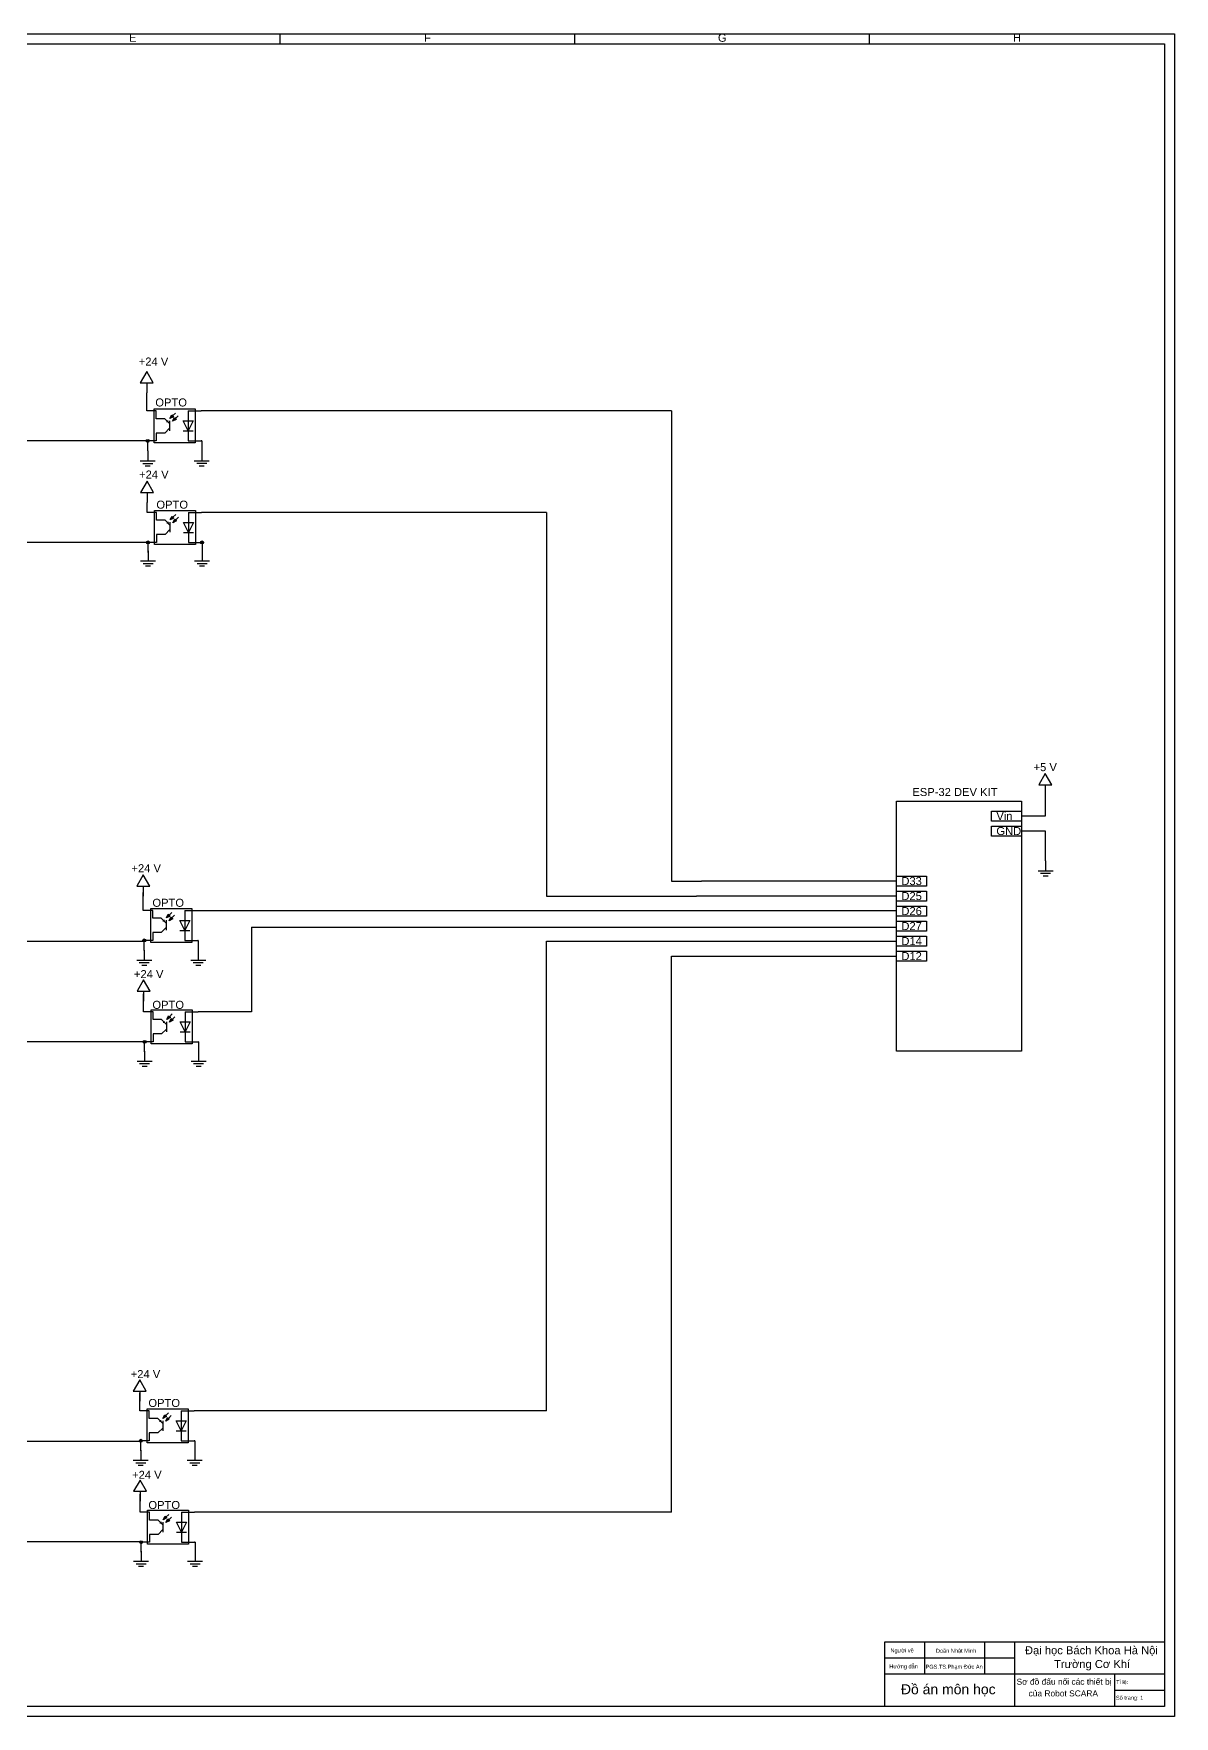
# Model space of a CAD drawing. Header units: millimetres. Extents: x 0 to 1189, y 0 to 841.
# Drawn here: x 619 to 1189, y 0 to 841 of the extents above; entities that cross this region are included whole.
import ezdxf
from ezdxf.enums import TextEntityAlignment as Align

# ---------------------------------------------------------------- set-up
doc = ezdxf.new("R2010")
doc.units = ezdxf.units.MM
doc.layers.add('SYMS', color=7, linetype='Continuous')
doc.layers.add('WIRES', color=7, linetype='Continuous')
doc.styles.get("Standard").update_dxf_attribs({"font": 'arial.ttf'})
doc.styles.add('WD_IEC', font='isocp2.shx')

# ---------------------------------------------------------------- blocks, each defined once
blk = doc.blocks.new('VDI1')
for p, q in [((0, -2.5), (-2.5, 2.5)), ((-2.5, 2.5), (2.5, 2.5)), ((0, 7.5), (0, -7.5)), ((2.5, 2.5), (0, -2.5)), ((-2.5, -2.5), (2.5, -2.5))]:
    blk.add_line(p, q)
at = {"style": 'WD_IEC'}
for tag, p in [('INST', (-5.5, 10.25)), ('LOC', (-5.5, 6.75)), ('TAG1', (-5.5, 3.25)), ('DESC2', (-5.5, -9.85)), ('DESC1', (-5.5, -6.35)), ('DESC3', (-5.5, -13.35))]:
    blk.add_attdef(tag, text='', height=2.5, dxfattribs=at).set_placement(p, align=Align.RIGHT)
at = {"style": 'WD_IEC', "flags": 9}
for tag, p in [('MFG', (-5.5, -0.25)), ('CAT', (-5.5, -2.75))]:
    blk.add_attdef(tag, text='', height=1.5, dxfattribs=at).set_placement(p, align=Align.RIGHT)
at = {"style": 'WD_IEC'}
blk.add_attdef('TERM01', text='', height=2, rotation=90, dxfattribs=at).set_placement((-1, 7.5), align=Align.RIGHT)
blk.add_attdef('TERM02', (-1, -7.5), '', height=2, rotation=90, dxfattribs=at)
at = {"style": 'WD_IEC', "flags": 1}
for tag, p, height in [('X2TERM01', (0, 7.5), 0.32), ('X8TERM02', (0, -7.5), 0.32), ('ASSYCODE', (1, -4), 1), ('WDBLKNAM', (1, -8.5), 1), ('FAMILY', (1, -5.5), 1), ('CATDESC', (1, -7), 1)]:
    blk.add_attdef(tag, p, '', height=height, dxfattribs=at)
blk = doc.blocks.new('VDV1B6')
for p, q in [((-5.3, 3.7), (-6.67, 5.06)), ((-4.85, 4.15), (-5.76, 3.24)), ((-5.76, 3.24), (-3.94, 2.34)), ((-3.94, 5.06), (-5.3, 6.42)), ((-3.94, 2.34), (-4.85, 4.15)), ((-3.49, 5.51), (-4.39, 4.61)), ((-4.39, 4.61), (-2.58, 3.7)), ((-2.58, 3.7), (-3.49, 5.51)), ((-2.44, 1.14), (0, 3.58)), ((-2.44, 2.53), (-2.44, -2.47)), ((-1.63, 1.95), (-1.46, 2.73)), ((-1.63, 1.95), (-0.85, 2.11)), ((-2.44, -1.14), (0, -3.58))]:
    blk.add_line(p, q)
for points in [[(-4.85, 4.15), (-5.76, 3.24), (-3.94, 2.34)], [(-3.49, 5.51), (-4.39, 4.61), (-2.58, 3.7)]]:
    blk.add_solid(points)
at = {"style": 'WD_IEC'}
for tag, p in [('INST', (-7.52, 6.83)), ('TAG1', (-7.52, 0.83)), ('LOC', (-7.52, 3.83)), ('DESC2', (-7.03, -10.31)), ('DESC1', (-7.03, -7.31)), ('DESC3', (-7.03, -13.31))]:
    blk.add_attdef(tag, text='', height=2.5, dxfattribs=at).set_placement(p, align=Align.RIGHT)
blk.add_attdef('TERM01', (-0.48, 3.78), '', height=2, rotation=90, dxfattribs=at)
at = {"style": 'WD_IEC', "flags": 1}
for tag, p, height in [('X4TERM03', (-2.44, 0.03), 0.32), ('X2TERM01', (0, 3.58), 0.32), ('ASSYCODE', (2.46, -0.03), 1), ('X8TERM02', (0, -3.58), 0.32), ('FAMILY', (2.46, -1.53), 1), ('CATDESC', (2.46, -3.03), 1)]:
    blk.add_attdef(tag, p, '', height=height, dxfattribs=at)
at = {"style": 'WD_IEC', "flags": 9}
for tag, p in [('MFG', (5.51, 6.88)), ('CAT', (5.51, 4.38))]:
    blk.add_attdef(tag, text='', height=1.5, dxfattribs=at).set_placement(p, align=Align.RIGHT)
at = {"lineweight": 15, "style": 'WD_IEC'}
blk.add_attdef('XREF', text='', height=2.5, dxfattribs=at).set_placement((-7.03, -4.31), align=Align.RIGHT)
at = {"style": 'WD_IEC'}
for tag, p in [('TERM03', (-3.05, -0.25)), ('TERM02', (-0.49, -4.01))]:
    blk.add_attdef(tag, text='', height=2, rotation=90, dxfattribs=at).set_placement(p, align=Align.RIGHT)
blk = doc.blocks.new('WDDOT')
for radius in [0.72, 0.449, 0.223]:
    blk.add_circle((0, 0), radius)
blk = doc.blocks.new('VGND2')
for p, q in [((0, 0), (0, -5)), ((-3.75, -5), (3.75, -5)), ((-2.5, -6.25), (2.5, -6.25)), ((-1.25, -7.5), (1.25, -7.5))]:
    blk.add_line(p, q)
at = {"style": 'WD_IEC'}
for tag, p in [('INST', (-5.25, 2.75)), ('LOC', (-5.25, -0.75)), ('TAG1', (-5.25, -4.25))]:
    blk.add_attdef(tag, text='', height=2.5, dxfattribs=at).set_placement(p, align=Align.RIGHT)
at = {"style": 'WD_IEC', "flags": 1}
blk.add_attdef('X2TERM01', (0, 0), '', height=0.32, dxfattribs=at)
blk = doc.blocks.new('VGND5')
blk.add_line((0, -5), (0, 0))
blk.add_lwpolyline([(0, -10.62), (3.25, -5), (-3.25, -5)], close=True)
at = {"style": 'WD_IEC'}
for tag, p in [('INST', (-5.25, 2.75)), ('LOC', (-5.25, -0.75)), ('TAG1', (-5.25, -4.25))]:
    blk.add_attdef(tag, text='', height=2.5, dxfattribs=at).set_placement(p, align=Align.RIGHT)
at = {"style": 'WD_IEC', "flags": 1}
blk.add_attdef('X2TERM01', (0, 0), '', height=0.32, dxfattribs=at)

msp = doc.modelspace()

# ---------------------------------------------------------------- linework, layer by layer
for p, q in [((5, 836), (1184, 836)), ((741.88, 836), (741.88, 841)), ((889.25, 836), (889.25, 841)), ((1036.63, 836), (1036.63, 841)), ((1184, 836), (1184, 5)), ((675.19, 652.5), (675.19, 657.5)), ((679.94, 652.5), (675.19, 652.5)), ((679.94, 648.58), (679.94, 652.5)), ((684.19, 648.58), (679.94, 648.58)), ((695.94, 652.5), (702.44, 652.5)), ((679.94, 641.42), (679.94, 637.5)), ((684.19, 641.42), (679.94, 641.42)), ((679.94, 637.5), (675.19, 637.5)), ((675.69, 632.5), (675.69, 637.5)), ((695.94, 637.5), (702.44, 637.5)), ((702.69, 637.5), (702.44, 637.5)), ((702.69, 637.5), (702.69, 632.5)), ((675.35, 601.79), (675.35, 606.79)), ((680.1, 601.79), (675.35, 601.79)), ((680.1, 597.87), (680.1, 601.79)), ((684.35, 597.87), (680.1, 597.87)), ((696.1, 601.79), (702.6, 601.79)), ((680.1, 590.72), (680.1, 586.79)), ((684.35, 590.72), (680.1, 590.72)), ((680.1, 586.79), (675.35, 586.79)), ((675.85, 581.79), (675.85, 586.79)), ((696.1, 586.79), (702.6, 586.79)), ((702.85, 586.79), (702.6, 586.79)), ((702.85, 586.79), (702.85, 581.79)), ((673.44, 402.86), (673.44, 407.86)), ((678.19, 402.86), (673.44, 402.86)), ((678.19, 398.94), (678.19, 402.86)), ((682.44, 398.94), (678.19, 398.94)), ((694.19, 402.86), (700.69, 402.86)), ((678.19, 387.86), (673.44, 387.86)), ((673.94, 382.86), (673.94, 387.86)), ((678.19, 391.79), (678.19, 387.86)), ((682.44, 391.79), (678.19, 391.79)), ((694.19, 387.86), (700.69, 387.86)), ((700.94, 387.86), (700.69, 387.86)), ((700.94, 387.86), (700.94, 382.86)), ((673.6, 352.15), (673.6, 357.15)), ((678.35, 352.15), (673.6, 352.15)), ((678.35, 348.23), (678.35, 352.15)), ((682.6, 348.23), (678.35, 348.23)), ((694.35, 352.15), (700.85, 352.15)), ((678.35, 337.15), (673.6, 337.15)), ((674.1, 332.15), (674.1, 337.15)), ((678.35, 341.08), (678.35, 337.15)), ((682.6, 341.08), (678.35, 341.08)), ((694.35, 337.15), (700.85, 337.15)), ((701.1, 337.15), (700.85, 337.15)), ((701.1, 337.15), (701.1, 332.15)), ((671.7, 152.74), (671.7, 157.74)), ((676.45, 152.74), (671.7, 152.74)), ((676.45, 148.82), (676.45, 152.74)), ((692.45, 152.74), (698.95, 152.74)), ((680.7, 148.82), (676.45, 148.82)), ((676.45, 137.74), (671.7, 137.74)), ((672.2, 132.74), (672.2, 137.74)), ((676.45, 141.66), (676.45, 137.74)), ((680.7, 141.66), (676.45, 141.66)), ((692.45, 137.74), (698.95, 137.74)), ((699.2, 137.74), (698.95, 137.74)), ((699.2, 137.74), (699.2, 132.74)), ((671.86, 102.03), (671.86, 107.03)), ((676.61, 102.03), (671.86, 102.03)), ((676.61, 98.11), (676.61, 102.03)), ((692.61, 102.03), (699.11, 102.03)), ((680.86, 98.11), (676.61, 98.11)), ((676.61, 87.03), (671.86, 87.03)), ((672.36, 82.03), (672.36, 87.03)), ((676.61, 90.96), (676.61, 87.03)), ((680.86, 90.96), (676.61, 90.96)), ((692.61, 87.03), (699.11, 87.03)), ((699.36, 87.03), (699.11, 87.03)), ((699.36, 87.03), (699.36, 82.03)), ((1184, 37), (1044, 37)), ((1044, 37), (1044, 5)), ((1064, 37), (1064, 21)), ((1094, 37), (1094, 21)), ((1109, 37), (1109, 5)), ((1109, 29), (1044, 29)), ((1184, 21), (1044, 21)), ((1159, 21), (1159, 5)), ((1184, 13), (1159, 13)), ((1184, 5), (5, 5))]:
    msp.add_line(p, q)
for points in [[(0, 0), (0, 841), (1189, 841), (1189, 0), (0, 0)], [(678.94, 653.5), (699.44, 653.5), (699.44, 636.5), (678.94, 636.5)], [(679.1, 602.79), (699.6, 602.79), (699.6, 585.79), (679.1, 585.79)], [(1050, 457.5), (1112.5, 457.5), (1112.5, 332.5), (1050, 332.5)], [(1097.5, 452.5), (1112.5, 452.5), (1112.5, 447.5), (1097.5, 447.5)], [(1097.5, 445), (1112.5, 445), (1112.5, 440), (1097.5, 440)], [(1050, 420), (1065, 420), (1065, 415), (1050, 415)], [(1050, 412.5), (1065, 412.5), (1065, 407.5), (1050, 407.5)], [(677.19, 403.86), (697.69, 403.86), (697.69, 386.86), (677.19, 386.86)], [(1050, 405), (1065, 405), (1065, 400), (1050, 400)], [(1050, 397.5), (1065, 397.5), (1065, 392.5), (1050, 392.5)], [(1050, 390), (1065, 390), (1065, 385), (1050, 385)], [(1050, 382.5), (1065, 382.5), (1065, 377.5), (1050, 377.5)], [(677.35, 353.15), (697.85, 353.15), (697.85, 336.15), (677.35, 336.15)], [(675.45, 153.74), (695.95, 153.74), (695.95, 136.74), (675.45, 136.74)], [(675.61, 103.03), (696.11, 103.03), (696.11, 86.03), (675.61, 86.03)]]:
    msp.add_lwpolyline(points, close=True)
at = {"layer": 'WIRES'}
for p, q in [((675.19, 657.5), (675.19, 661.5)), ((937.5, 652.5), (702.44, 652.5)), ((937.5, 652.5), (937.5, 417.5)), ((675.69, 637.5), (500, 637.5)), ((875, 601.79), (702.6, 601.79)), ((875, 601.79), (875, 410)), ((675.85, 586.79), (587.59, 586.79)), ((1124.47, 464.53), (1124.47, 449.9)), ((1124.47, 449.9), (1112.38, 449.9)), ((1124.59, 442.38), (1112.5, 442.38)), ((1124.59, 427.62), (1124.59, 442.38)), ((937.5, 417.5), (952.5, 417.5)), ((1050, 417.5), (952.5, 417.5)), ((673.44, 407.86), (673.44, 411.86)), ((875, 410), (950, 410)), ((1050, 410), (950, 410)), ((700.69, 402.86), (1050, 402.79)), ((500, 387.5), (673.94, 387.5)), ((727.51, 394.5), (1050, 394.5)), ((727.51, 394.5), (727.51, 352.15)), ((875, 152.74), (875, 387.5)), ((875, 387.5), (950, 387.5)), ((950, 387.5), (1050, 387.5)), ((937.5, 102.03), (937.5, 380)), ((937.5, 380), (958.5, 380)), ((952.5, 380), (1050, 380)), ((673.6, 357.15), (673.6, 361.15)), ((727.51, 352.15), (700.85, 352.15)), ((674.05, 337.15), (587.5, 337.15)), ((671.7, 157.74), (671.7, 161.74)), ((875, 152.74), (698.95, 152.74)), ((500, 137.51), (672.2, 137.51)), ((671.86, 107.03), (671.86, 111.03)), ((937.5, 102.03), (699.11, 102.03)), ((672.27, 87.23), (587.43, 87.23))]:
    msp.add_line(p, q, dxfattribs=at)

# ---------------------------------------------------------------- block references
at = {"layer": 'SYMS', "rotation": 180}
for p in [(675.18, 661.51), (675.35, 606.75), (1124.46, 460.64), (673.44, 410), (673.6, 357.5), (671.7, 157.5), (671.86, 107.5)]:
    msp.add_blockref('VGND5', p, dxfattribs=at)
at = {"layer": 'SYMS', "xscale": -1}
for p in [(684.19, 645), (684.35, 594.29), (682.44, 395.36), (682.6, 344.65), (680.7, 145.24), (680.86, 94.53)]:
    msp.add_blockref('VDV1B6', p, dxfattribs=at)
at = {"layer": 'SYMS'}
for name, p in [('VDI1', (695.94, 645)), ('VGND2', (675.69, 632.51)), ('WDDOT', (675.69, 637.5)), ('VGND2', (702.69, 632.59)), ('VDI1', (696.1, 594.29)), ('VGND2', (675.85, 582.5)), ('WDDOT', (675.85, 586.79)), ('VGND2', (702.85, 582.5)), ('WDDOT', (702.85, 586.79)), ('VGND2', (1124.59, 427.62)), ('VDI1', (694.19, 395.36)), ('WDDOT', (673.94, 387.86)), ('VGND2', (673.94, 383)), ('VGND2', (700.94, 383)), ('VDI1', (694.35, 344.65)), ('WDDOT', (674.1, 337.15)), ('VGND2', (674.1, 332.5)), ('VGND2', (701.1, 332.5)), ('VDI1', (692.45, 145.24)), ('WDDOT', (672.2, 137.74)), ('VGND2', (672.2, 133)), ('VGND2', (699.2, 133.01)), ('VDI1', (692.61, 94.53)), ('WDDOT', (672.36, 87.03)), ('VGND2', (672.36, 82.5)), ('VGND2', (699.36, 82.5))]:
    msp.add_blockref(name, p, dxfattribs=at)

# ---------------------------------------------------------------- texts
for s, p in [('G', (962.94, 837)), ('E', (668.19, 837)), ('F', (815.56, 837)), ('H', (1110.31, 837))]:
    msp.add_text(s, height=4).set_placement(p, align=Align.CENTER)
for s, height, p in [('Người vẽ', 2, (1047.06, 31.92)), ('Doãn Nhật Minh', 2, (1069.77, 31.77)), ('Đại học Bách Khoa Hà Nội', 4, (1114.3, 31.03)), ('Hướng dẫn', 2, (1046.46, 23.96)), ('PGS.TS.Phạm Đức An', 2, (1064.6, 23.79)), ('Trường Cơ Khí', 4, (1128.8, 24.16)), ('Sơ đồ đấu nối các thiết bị', 3, (1110.1, 15.82)), ('Tỉ lệ:', 2, (1159.87, 16.13)), ('Đồ án môn học', 5, (1052.27, 11.04)), ('                     của Robot SCARA', 3, (1091.67, 9.97)), ('Số trang: 1', 2, (1159.8, 8.29))]:
    msp.add_text(s, height=height).set_placement(p)
at = {"char_height": 4, "attachment_point": 1}
for s, width, heights, insert in [('+24 V', 18.4702, [3.04], (671.19, 679.18)), ('OPTO', 18.6336, [0], (679.46, 658.72)), ('+24 V', 18.4702, [3.04], (671.35, 622.7)), ('OPTO', 18.6336, [0], (680, 607.64)), ('+5 V', 18.4702, [3.04], (1118.61, 476.44)), ('ESP-32 DEV KIT', 44.5404, [5.02], (1058, 464)), ('Vin', 11, [0], (1100, 452)), ('GND', 11, [0], (1100, 444.5)), ('+24 V', 18.4702, [3.04], (667.54, 425.92)), ('D33', 11, [0], (1052.5, 419.5)), ('OPTO', 18.6336, [0], (678, 408.64)), ('D25', 11, [0], (1052.5, 412)), ('D26', 11, [0], (1052.5, 404.5)), ('D27', 11, [0], (1052.5, 397)), ('D14', 11, [0], (1052.5, 389.5)), ('D12', 11, [0], (1052.5, 382)), ('+24 V', 18.4702, [3.04], (668.77, 372.99)), ('OPTO', 18.6336, [0], (678, 357.64)), ('+24 V', 18.4702, [3.04], (667.18, 173.06)), ('OPTO', 18.6336, [0], (676, 158.64)), ('+24 V', 18.4702, [3.04], (667.86, 122.72)), ('OPTO', 18.6336, [0], (676, 107.64))]:
    msp.add_mtext_dynamic_manual_height_columns(s, width=width, gutter_width=20, heights=heights, dxfattribs=dict(at, insert=insert))

doc.saveas('drawing.dxf')
